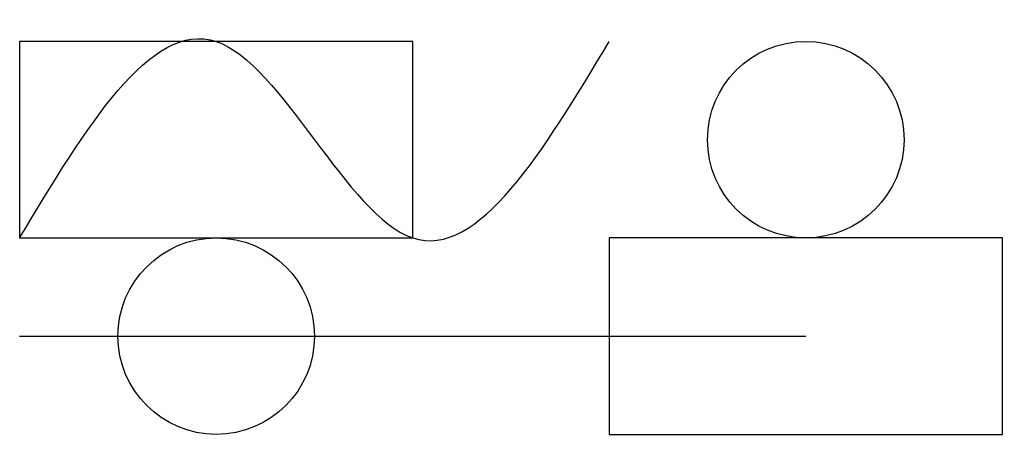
# Model space of a CAD drawing. Header units: metres. Extents: x 0 to 5, y -1 to 1.11.
import ezdxf

# ---------------------------------------------------------------- set-up
doc = ezdxf.new("R2010")
doc.units = ezdxf.units.M
for name, color, linetype in [('AXES', 8, 'Continuous'), ('CHAIRS', 6, 'Continuous'), ('DESKS', 4, 'Continuous')]:
    doc.layers.add(name, color=color, linetype=linetype)

# ---------------------------------------------------------------- blocks, each defined once
blk = doc.blocks.new('CHAIR')
at = {"layer": 'CHAIRS'}
blk.add_circle((0, 0), 0.5, dxfattribs=at)
blk = doc.blocks.new('DESK')
at = {"layer": 'DESKS'}
blk.add_lwpolyline([(0, 0), (2, 0), (2, 1), (0, 1)], close=True, dxfattribs=at)
at = {"layer": 'CHAIRS'}
blk.add_blockref('CHAIR', (1, -0.5), dxfattribs=at)

msp = doc.modelspace()

# ---------------------------------------------------------------- linework, layer by layer
at = {"layer": 'AXES'}
msp.add_line((0, -0.5), (4, -0.5), dxfattribs=at)
msp.add_spline([(0, 0), (1, 1), (2, 0), (3, 1)], degree=3, dxfattribs=at)

# ---------------------------------------------------------------- block references
at = {"layer": 'DESKS'}
msp.add_blockref('DESK', (0, 0), dxfattribs=at)
at = {"layer": 'DESKS', "rotation": 180}
msp.add_blockref('DESK', (5, 0), dxfattribs=at)

doc.saveas('drawing.dxf')
